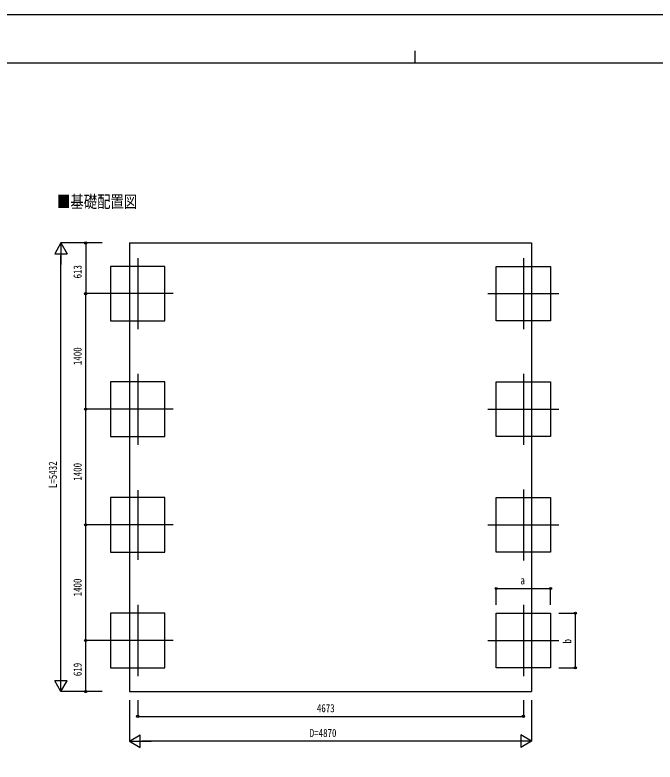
# Model space of a CAD drawing. Units: millimetres, scale not verified. Extents: x -12615 to 12615, y -8910 to 8910.
# Drawn here: x -4859 to 2898, y -136 to 8910 of the extents above; entities that cross this region are included whole.
import ezdxf
from ezdxf.enums import TextEntityAlignment as Align

# ---------------------------------------------------------------- set-up
doc = ezdxf.new("R2010")
doc.units = ezdxf.units.MM
doc.header["$LTSCALE"] = 40
for name, color, linetype in [('0-2_USER1', 3, 'Continuous'), ('0-3_YKK_12', 2, 'Continuous'), ('0-5_YKK_A1', 4, 'Continuous'), ('0-6_YKK_D', 6, 'Continuous'), ('0-7_YKK_ZWAK', 7, 'Continuous')]:
    doc.layers.add(name, color=color, linetype=linetype)
doc.styles.add('ＭＳ ゴシック', font='')
doc.styles.get('ＭＳ ゴシック').set_extended_font_data('MS Gothic')

msp = doc.modelspace()

# ---------------------------------------------------------------- linework, layer by layer
at = {"layer": '0-3_YKK_12'}
for p, q in [((-3371, 5965.84), (-3371, 5105.84)), ((1302, 5965.84), (1302, 5105.84)), ((-2941, 5535.84), (-3801, 5535.84)), ((872, 5535.84), (1732, 5535.84)), ((-3371, 4565.84), (-3371, 3705.84)), ((1302, 4565.84), (1302, 3705.84)), ((-2941, 4135.84), (-3801, 4135.84)), ((872, 4135.84), (1732, 4135.84)), ((-3371, 3157.72), (-3371, 2313.95)), ((1302, 3165.84), (1302, 2305.84)), ((-2941, 2735.84), (-3801, 2735.84)), ((872, 2735.84), (1732, 2735.84)), ((-3371, 1765.84), (-3371, 905.84)), ((1302, 1765.84), (1302, 905.84)), ((-2941, 1335.84), (-3801, 1335.84)), ((872, 1335.84), (1732, 1335.84))]:
    msp.add_line(p, q, dxfattribs=at)
at = {"layer": '0-5_YKK_A1'}
for p, q in [((-3469.5, 6149.02), (-3469.5, 717.23)), ((-3469.5, 717.23), (1400.5, 717.23))]:
    msp.add_line(p, q, dxfattribs=at)
msp.add_lwpolyline([(-3469.5, 6149.02), (1400.5, 6149.02), (1400.5, 717.23)], dxfattribs=at)
for points in [[(-3041, 5205.84), (-3041, 5865.84), (-3701, 5865.84), (-3701, 5205.84)], [(972, 5205.84), (972, 5865.84), (1632, 5865.84), (1632, 5205.84)], [(-3041, 3805.84), (-3041, 4465.84), (-3701, 4465.84), (-3701, 3805.84)], [(972, 3805.84), (972, 4465.84), (1632, 4465.84), (1632, 3805.84)], [(-3041, 2405.84), (-3041, 3065.84), (-3701, 3065.84), (-3701, 2405.84)], [(972, 2405.84), (972, 3065.84), (1632, 3065.84), (1632, 2405.84)], [(-3041, 1005.84), (-3041, 1665.84), (-3701, 1665.84), (-3701, 1005.84)], [(972, 1005.84), (972, 1665.84), (1632, 1665.84), (1632, 1005.84)]]:
    msp.add_lwpolyline(points, close=True, dxfattribs=at)
at = {"layer": '0-6_YKK_D'}
for p, q in [((-4301, 6149.02), (-4376, 6019.11)), ((-3801, 6149.02), (-4302, 6149.02)), ((-4301, 6149.02), (-4226, 6019.11)), ((-4301, 6149.02), (-4301, 5889.21)), ((-3801, 6149.02), (-4002, 6149.02)), ((-4001, 6149.02), (-4001, 5535.84)), ((-4376, 6019.11), (-4226, 6019.11)), ((-4301, 867.23), (-4301, 5999.02)), ((-3801, 5535.84), (-4002, 5535.84)), ((-3802, 5535.84), (-4002, 5535.84)), ((-4001, 4135.84), (-4001, 5535.84)), ((-3802, 4135.84), (-4002, 4135.84)), ((-3801, 4135.84), (-4002, 4135.84)), ((-4001, 2735.84), (-4001, 4135.84)), ((-3801, 2735.84), (-4002, 2735.84)), ((-3801, 2735.84), (-4002, 2735.84)), ((-4001, 1335.84), (-4001, 2735.84)), ((972, 1765.84), (972, 1966.84)), ((972, 1965.84), (1632, 1965.84)), ((1632, 1765.84), (1632, 1966.84)), ((1732, 1665.84), (1933, 1665.84)), ((1932, 1005.84), (1932, 1665.84)), ((-3801, 1335.84), (-4002, 1335.84)), ((-3801, 1335.84), (-4002, 1335.84)), ((-4001, 717.23), (-4001, 1335.84)), ((1732, 1005.84), (1933, 1005.84)), ((-4301, 717.23), (-4301, 977.04)), ((-4301, 717.23), (-4376, 847.14)), ((-4226, 847.14), (-4376, 847.14)), ((-4301, 717.23), (-4226, 847.14)), ((-3801, 717.23), (-4302, 717.23)), ((-3801, 717.23), (-4002, 717.23)), ((-3469.5, 613.77), (-3469.5, 116.23)), ((-3371, 613.77), (-3371, 416.23)), ((1302, 613.77), (1302, 416.23)), ((1400.5, 613.77), (1400.5, 116.23)), ((-3371, 417.23), (1302, 417.23)), ((-3469.5, 117.23), (-3339.6, 192.23)), ((-3339.6, 42.23), (-3339.6, 192.23)), ((1400.5, 117.23), (1270.59, 192.23)), ((1270.59, 192.23), (1270.59, 42.23)), ((-3469.5, 117.23), (-3339.6, 42.23)), ((-3469.5, 117.23), (-3209.69, 117.23)), ((1250.5, 117.23), (-3319.5, 117.23)), ((1400.5, 117.23), (1140.69, 117.23)), ((1400.5, 117.23), (1270.59, 42.23))]:
    msp.add_line(p, q, dxfattribs=at)
for centre in [(-4001, 6149.02), (-4001, 5535.84), (-4001, 5535.84), (-4001, 4135.84), (-4001, 4135.84), (-4001, 2735.84), (-4001, 2735.84), (972, 1965.84), (1632, 1965.84), (1932, 1665.84), (-4001, 1335.84), (-4001, 1335.84), (1932, 1005.84), (-4001, 717.23), (-3371, 417.23), (1302, 417.23)]:
    msp.add_circle(centre, 12.75, dxfattribs=at)
at = {"layer": '0-7_YKK_ZWAK'}
for p, q in [((-14.94, 8475), (-14.94, 8325)), ((11685.06, 8325), (-11714.94, 8325))]:
    msp.add_line(p, q, dxfattribs=at)
msp.add_lwpolyline([(-12615, -8910), (12615, -8910), (12615, 8910), (-12615, 8910)], close=True, dxfattribs=at)

# ---------------------------------------------------------------- texts
at = {"layer": '0-2_USER1', "style": 'ＭＳ ゴシック', "width": 0.8}
msp.add_text('■基礎配置図', height=148.5, dxfattribs=at).set_placement((-4349, 6530.38), align=Align.BOTTOM_LEFT)
at = {"layer": '0-6_YKK_D', "style": 'ＭＳ ゴシック', "width": 0.8}
for s, p in [('613', (-4021, 5720.03)), ('1400', (-4021, 4670.24)), ('L=5432', (-4321, 3181.13)), ('1400', (-4021, 3270.24)), ('1400', (-4021, 1870.24)), ('b', (1912, 1299.84)), ('619', (-4021, 904.14))]:
    msp.add_text(s, height=98.97, rotation=90, dxfattribs=at).set_placement(p, align=Align.BOTTOM_LEFT)
for s, p in [('a', (1266, 1985.84)), ('4673', (-1200.1, 437.23)), ('D=4870', (-1286.5, 137.23))]:
    msp.add_text(s, height=98.97, dxfattribs=at).set_placement(p, align=Align.BOTTOM_LEFT)

doc.saveas('drawing.dxf')
